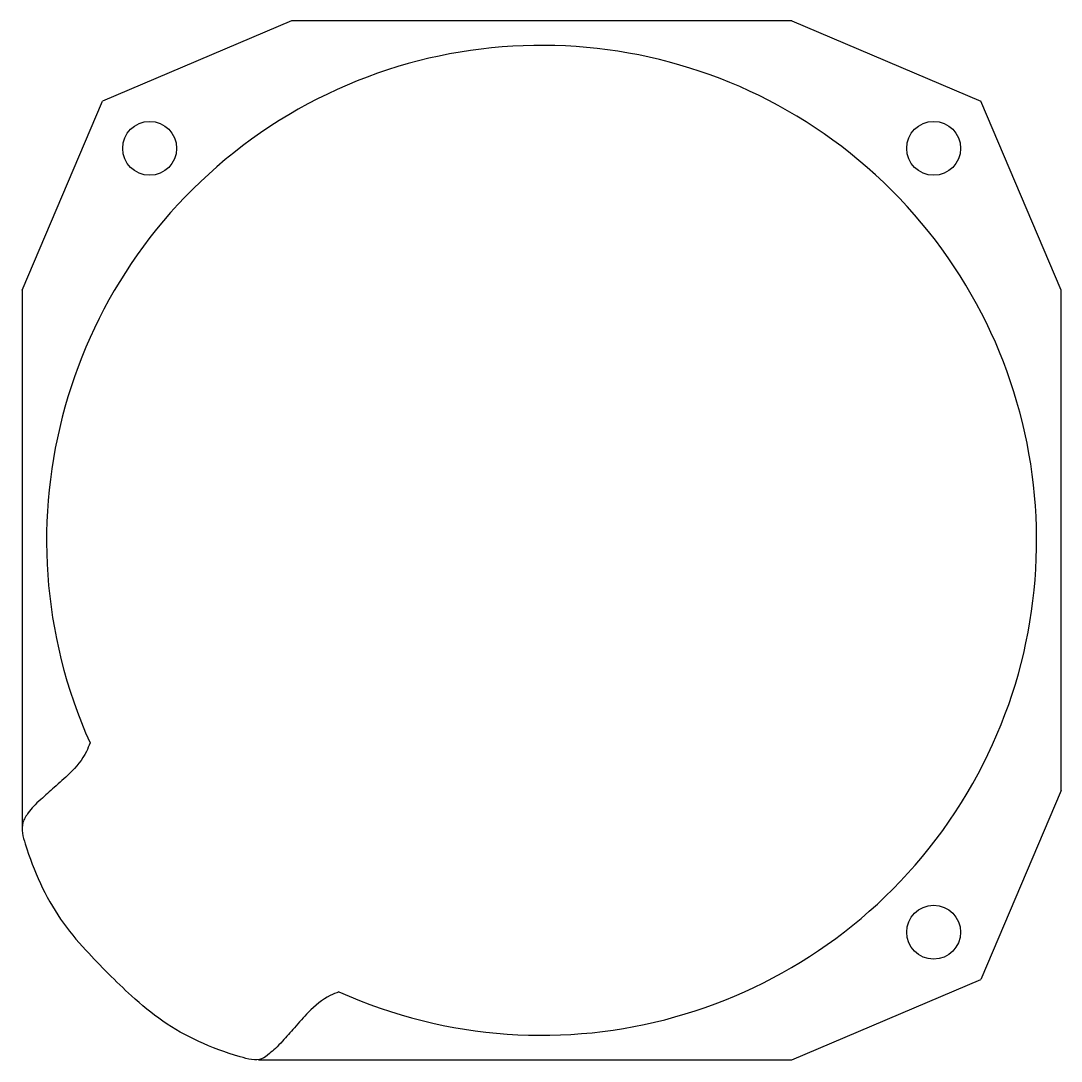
# Model space of a CAD drawing. Header units: inches. Extents: x -1.64 to 1.64, y -1.64 to 1.64.
import ezdxf

# ---------------------------------------------------------------- set-up
doc = ezdxf.new("R2010")
doc.units = ezdxf.units.IN
doc.header["$MEASUREMENT"] = 0
doc.layers.get('0').update_dxf_attribs({"linetype": 'CONTINUOUS'})

msp = doc.modelspace()

# ---------------------------------------------------------------- linework, layer by layer
at = {"color": 4}
for p, q in [((-0.79, 1.64), (-1.3863, 1.3863)), ((0.79, 1.64), (-0.79, 1.64)), ((0.79, 1.64), (1.3863, 1.3863)), ((-1.64, 0.79), (-1.3863, 1.3863)), ((1.64, 0.79), (1.3863, 1.3863)), ((-1.64, 0.79), (-1.64, -0.9093)), ((1.64, -0.79), (1.64, 0.79)), ((1.64, -0.79), (1.3863, -1.3863)), ((0.79, -1.64), (1.3863, -1.3863)), ((-0.8942, -1.64), (0.79, -1.64))]:
    msp.add_line(p, q, dxfattribs=at)
for centre in [(-1.2374, 1.2374), (1.2374, 1.2374), (1.2374, -1.2374)]:
    msp.add_circle(centre, 0.085, dxfattribs=at)
msp.add_arc((0, 0), 1.5625, 245.827, 204.173, dxfattribs=at)
for points in [[(-1.4255, -0.6398), (-1.4291, -0.649), (-1.4432, -0.6854), (-1.4839, -0.7326), (-1.5367, -0.7781), (-1.5749, -0.8128), (-1.6033, -0.8382), (-1.6222, -0.8621), (-1.6473, -0.9012), (-1.6122, -1.0239), (-1.5496, -1.1645), (-1.4452, -1.2894), (-1.3917, -1.3437), (-1.3679, -1.3679)], [(-0.6398, -1.4255), (-0.649, -1.4291), (-0.6854, -1.4432), (-0.7326, -1.4839), (-0.7781, -1.5367), (-0.8128, -1.5749), (-0.8382, -1.6033), (-0.8621, -1.6222), (-0.8896, -1.6478), (-1.0239, -1.6122), (-1.1645, -1.5496), (-1.2894, -1.4452), (-1.3437, -1.3917), (-1.3679, -1.3679)]]:
    msp.add_open_spline(points, degree=3, knots=[0, 0, 0, 0, 0.0295464, 0.1165896, 0.1823938, 0.2394636, 0.2712627, 0.2965651, 0.3298537, 0.3975798, 0.6554858, 0.7824468, 0.8842043, 0.8842043, 0.8842043, 0.8842043], dxfattribs=at)

doc.saveas('drawing.dxf')
